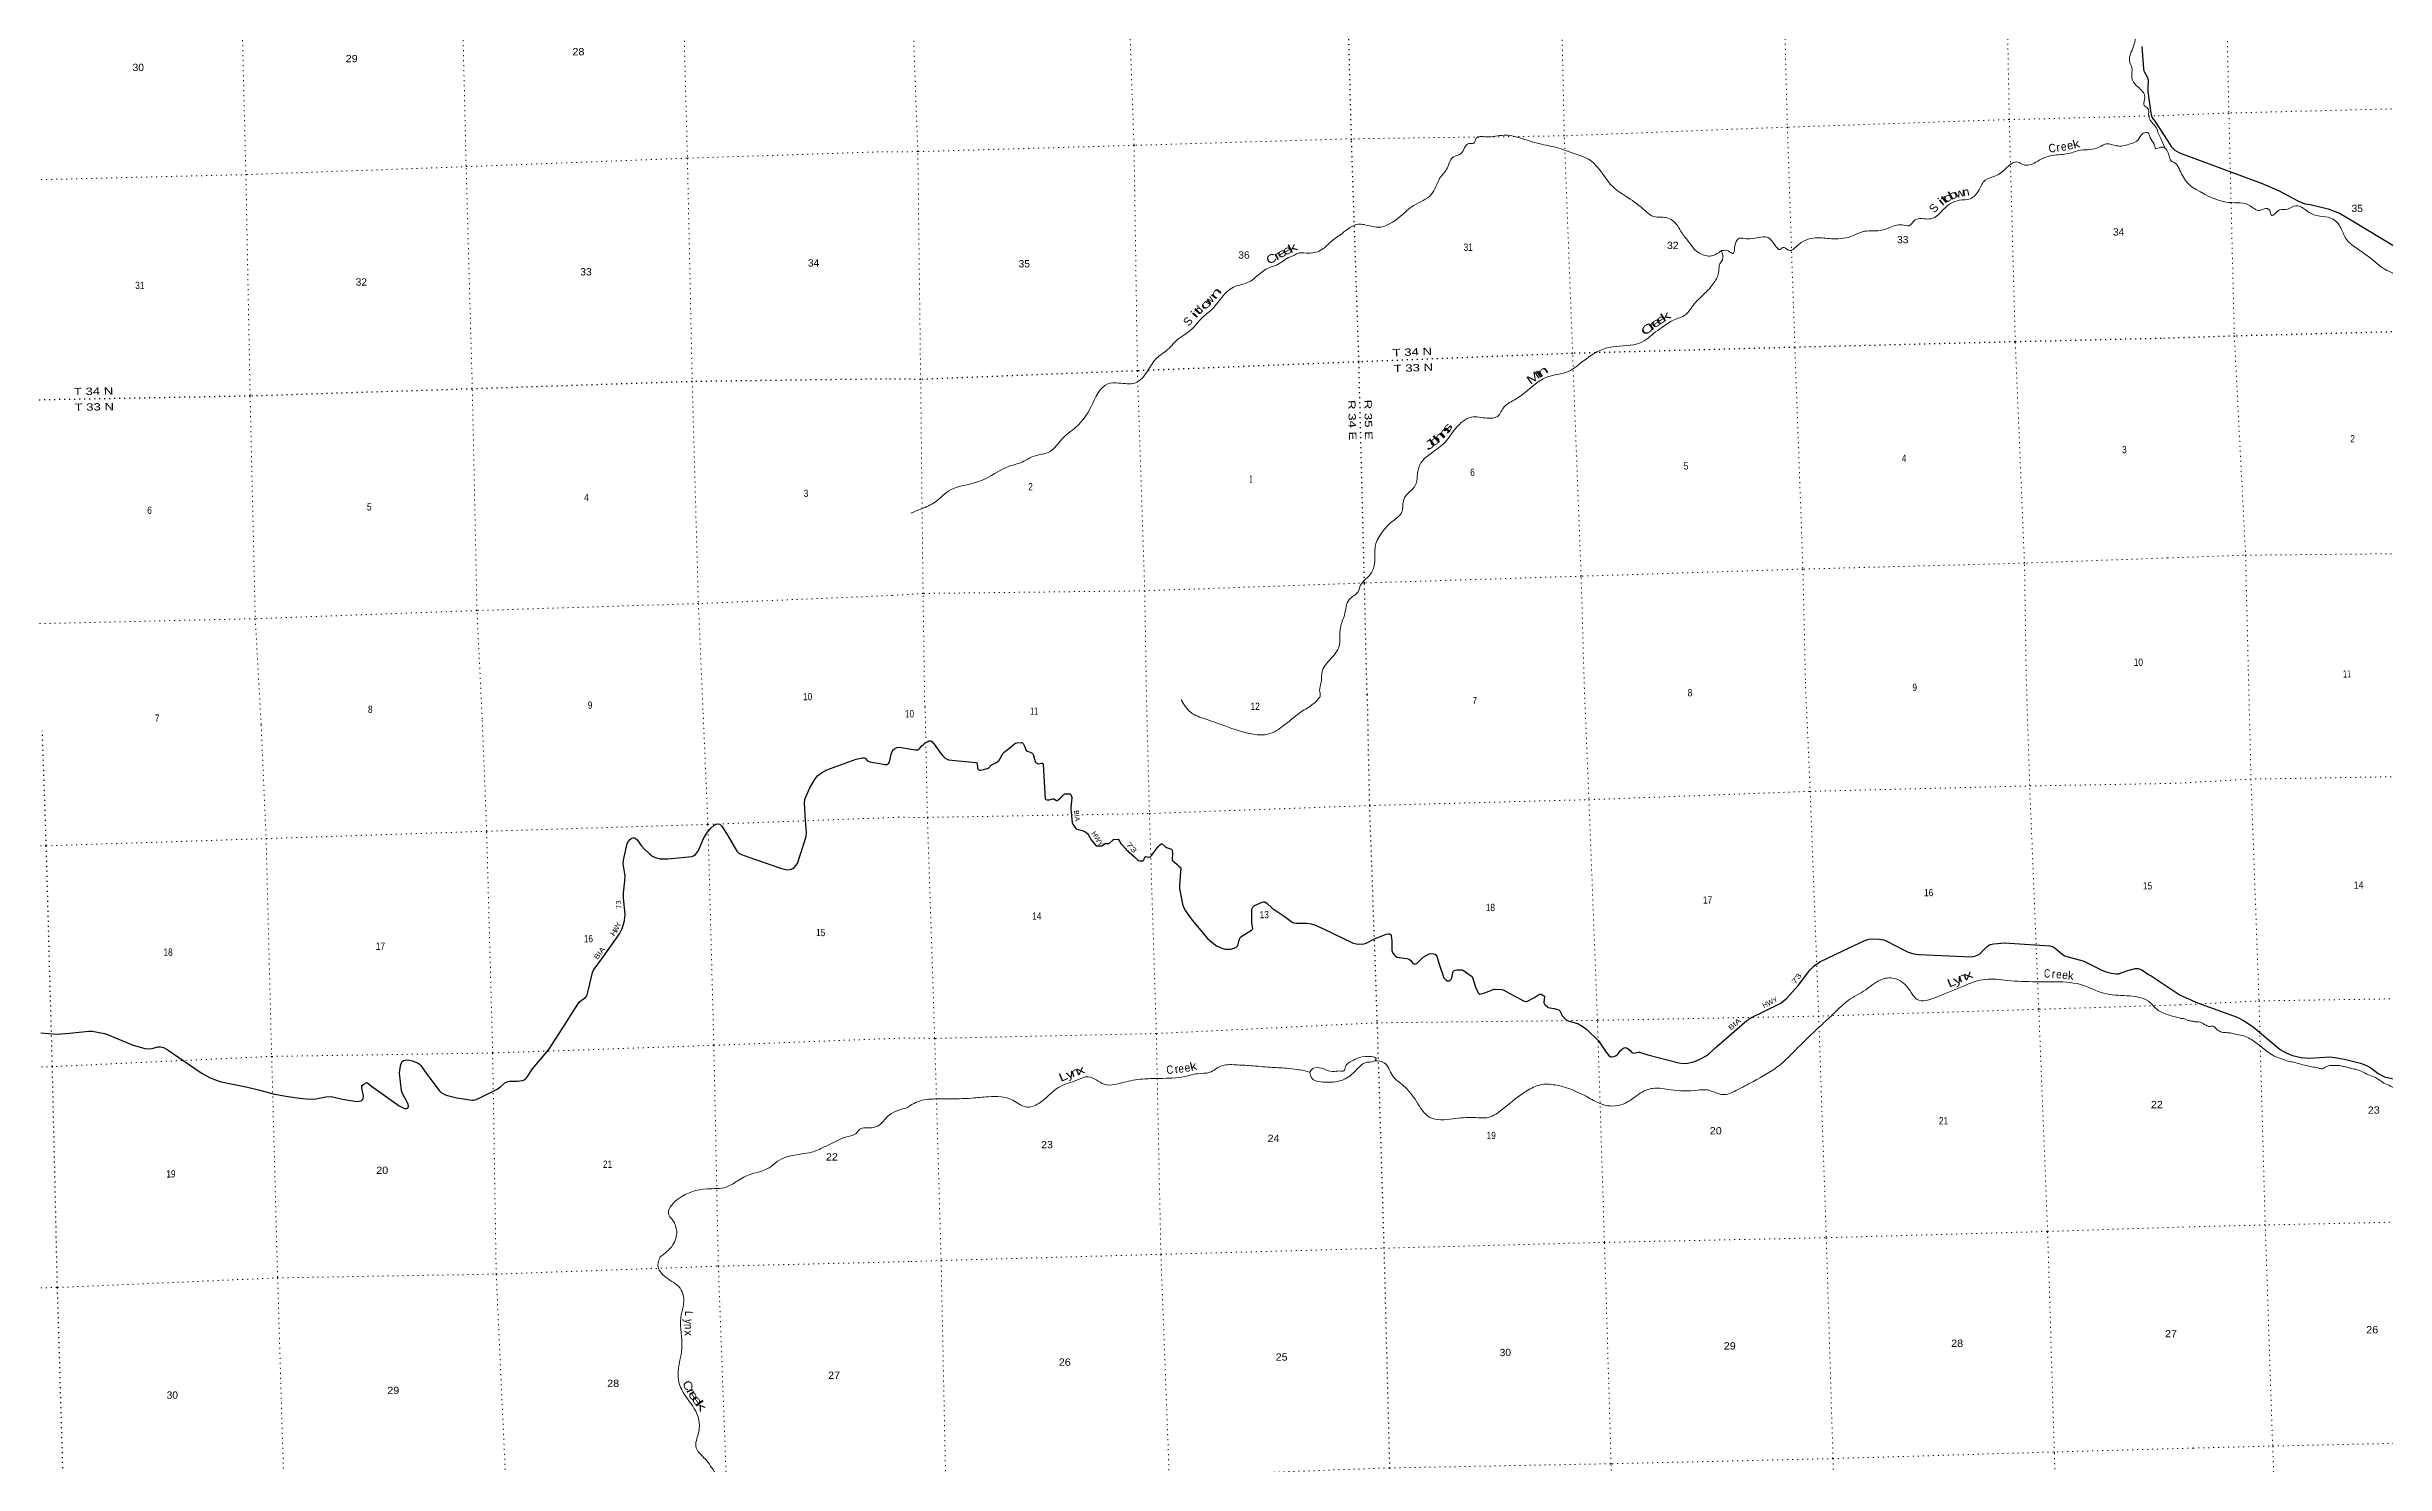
# Model space of a CAD drawing. Header units: feet. Extents: x 489137 to 739700, y 189004 to 379547.
# Drawn here: x 592272 to 648435, y 311700 to 345747 of the extents above; entities that cross this region are included whole.
import ezdxf
from ezdxf.enums import TextEntityAlignment as Align

# ---------------------------------------------------------------- set-up
doc = ezdxf.new("R2010")
doc.units = ezdxf.units.FT
doc.header["$LTSCALE"] = 80
doc.linetypes.add('DOTTED', pattern=[1.5, 0.3, -1.2])
for name, color, linetype, lineweight in [('29', 7, 'Continuous', 25), ('39', 7, 'Continuous', 13), ('6', 7, 'DOTTED', 25), ('7', 7, 'DOTTED', 13)]:
    doc.layers.add(name, color=color, linetype=linetype, lineweight=lineweight)
doc.layers.add('30', color=7, linetype='Continuous')
doc.layers.add('41', color=7, linetype='Continuous')

msp = doc.modelspace()

# ---------------------------------------------------------------- linework, layer by layer
at = {"layer": '29'}
for points in [[(642589.85, 345748.96), (642628.82, 345213.3), (642640.1, 345169.17), (642650.84, 345137.51)], [(642650.84, 345137.51), (642727.27, 345012.16), (642735.47, 344987.53), (642742.42, 344927.63), (642732.39, 344748.43), (642734.15, 344668.1), (642756.79, 344495.47), (642806.09, 344150.26), (642821.61, 344084.49), (642837.79, 344046.13), (642864.68, 344004.45), (642901.01, 343959.28)], [(642901.01, 343959.28), (643210.87, 343480.49), (643295.55, 343347.55), (643381.54, 343262.36), (643495.78, 343195.91), (645477.72, 342459.82), (645886.04, 342289.81), (646334.15, 342043.13), (646503.28, 341977.54), (646630.03, 341954.4), (647063.26, 341854.03), (647340.12, 341747.67), (647648.03, 341567.5), (649333.39, 340547.56)], [(604650.93, 322159.84), (605028.94, 322751.33), (605059.61, 322797.79), (605103.46, 322841.54), (605214.69, 322912.48), (605238.05, 322939.4), (605252.41, 322974.29), (605286.88, 323105.21), (605378.36, 323513.59), (605399.05, 323564.35), (605416.49, 323594.11), (605639.78, 323891.68), (606030.33, 324439.68), (606095.38, 324568.98), (606148.71, 324753.7), (606162.6, 324915.36), (606125.77, 325294.65), (606125.11, 325419.7), (606156.51, 325715.71), (606162.03, 325830.17), (606117.04, 326123.08), (606121.01, 326211.91), (606211.25, 326610.08), (606251.45, 326681.28), (606317.91, 326737.32), (606350.72, 326749.64), (606393.03, 326746.89), (606420.46, 326725.01), (606449.17, 326700.38), (606548.27, 326565.42), (606621.46, 326482.83), (606744.52, 326359.69), (606806.05, 326314.53), (606881.24, 326277.42), (607002.95, 326244.75), (607190.37, 326240.28), (607761.41, 326293.63), (607823.36, 326322.74), (607856.17, 326347.37), (607921.35, 326438.1), (608051.4, 326744.79), (608137.17, 326878.94), (608223.42, 326978.03), (608297.15, 327047.23), (608342.2, 327071.27), (608387.39, 327080.07), (608436.62, 327071.86), (608484.37, 327022.24), (608636.86, 326784.4), (608846.82, 326423.31), (608895.9, 326380.05), (608957.57, 326345.32), (609129.92, 326278.84), (609895.47, 326018.89), (610052.82, 325980), (610125.93, 325985.97), (610188.19, 326008.73), (610221, 326033.36), (610299.91, 326132.77), (610510.91, 326779.21), (610518.4, 326872.78), (610498.16, 327163.07), (610468.44, 327584.75), (610481.49, 327673.2), (610599.23, 327947.77), (610723.51, 328161.67), (610792.03, 328241.83), (610879.38, 328309.44), (611004.6, 328375.44), (611714.02, 328635.11), (611861.82, 328664.5), (611902.84, 328664.5), (611927.13, 328656.1)], [(611927.13, 328656.1), (611986.91, 328597.14), (612042.31, 328574.2), (612270.45, 328533.26), (612407.4, 328504.42), (612456.51, 328503.35), (612475.24, 328512.69), (612489.44, 328529.05), (612502.77, 328554.7), (612514.05, 328578.3), (612520.37, 328592.73), (612549.53, 328754.88), (612572.5, 328819.45), (612599.57, 328858.61), (612638.14, 328893.34), (612684.7, 328919.5)], [(612684.7, 328919.5), (612741.88, 328925.22), (613125.42, 328859.54), (613172.59, 328859.54), (613192.18, 328863.52), (613217.72, 328878.02), (613242.33, 328896.49), (613292.4, 328953.78), (613326.42, 328990.9), (613361.29, 329019.63), (613428.97, 329062.73), (613457.69, 329077.1), (613481.12, 329079.63), (613506.91, 329075.04), (613529.47, 329058.63), (613584.62, 328996.38), (613745.62, 328774.72), (613793.03, 328718.96), (613860.72, 328653.29), (613893.53, 328632.76), (613928.3, 328622), (614495.65, 328561.66), (614576.53, 328558.88), (614594.56, 328555.03), (614612.42, 328543.49), (614620.12, 328530.66), (614621.09, 328513.03), (614621.6, 328442.41), (614624.22, 328415.73), (614630.88, 328403.93), (614643.71, 328386.99), (614658.38, 328378.37), (614673.45, 328373.65), (614696.52, 328373.14), (614769.3, 328384.02), (614823.17, 328399.31), (614876.5, 328413.67), (614890.07, 328422.11), (614952.11, 328491.62), (614974.95, 328507.06), (615052.63, 328539.51), (615079.55, 328555.29), (615124.68, 328585.05), (615138.95, 328599.29), (615242.54, 328780.4), (615263.64, 328804.15), (615372.34, 328884.66)], [(615372.34, 328884.66), (615514.89, 329004.26), (615539.39, 329018.83), (615566.17, 329023.75), (615675.9, 329031.96), (615684.1, 329031.96), (615702.74, 329027.26), (615711.79, 329021.7), (615722.05, 329011.44), (615759.91, 328933.25), (615795.38, 328843.65), (615800.5, 328836.47), (615807.06, 328831.01), (615824.09, 328824.16), (615869.73, 328813.77), (615889.72, 328805.68), (615937.92, 328775.92), (615942.8, 328771.05), (615955.11, 328757.2), (615959.21, 328750.01), (615975.37, 328701.02)], [(615975.37, 328701.02), (615979.59, 328688.23), (616010.74, 328576.34), (616016.79, 328565.67), (616022.54, 328558.38), (616031.25, 328551.2), (616064.07, 328529.13), (616071.76, 328526.05), (616079.64, 328524.21), (616086.63, 328524), (616093.81, 328524.51), (616162.52, 328540.42), (616168.16, 328540.93), (616176.36, 328539.75), (616188.16, 328536.32), (616194.83, 328530.16), (616199.95, 328522.98), (616204.81, 328511.91), (616253.26, 327677.14), (616288.14, 327662.51), (616317.88, 327659.43), (616354.24, 327662.47), (616432.77, 327683.79), (616449.15, 327684.06), (616472.74, 327674.82), (616509.66, 327650.19), (616523.84, 327644.76), (616536.32, 327645.06), (616546.57, 327646.09), (616566.06, 327657.38), (616612.23, 327696.5), (616704.51, 327795.91), (616713.74, 327801.04), (616726.45, 327803.1), (616792.77, 327801.89)], [(616792.77, 327801.89), (616849.53, 327800.86), (616861.93, 327796.43), (616869.62, 327785.65), (616885.51, 327737.93), (616888.5, 327712.64), (616864.49, 327468.55), (616864.27, 327439.85), (616900.9, 327107.84), (616907.17, 327089.33), (616913.2, 327077.05), (616990.12, 326970.33), (617002.42, 326959.04), (617015.1, 326951.66), (617140.4, 326921.2), (617177.28, 326909.27), (617209.07, 326892.85), (617237.79, 326874.38), (617268.05, 326846.37), (617285.99, 326826.15), (617345.98, 326716.86), (617357.9, 326698.35), (617470.07, 326561.9), (617474.94, 326558.06), (617476.99, 326556.52), (617484.03, 326554.89), (617607.24, 326555.49), (617613.64, 326556.77), (617625.19, 326563), (617678.51, 326604.23), (617682.1, 326605.26), (617687.41, 326606.28), (617777.99, 326606.29), (617784.24, 326607.7), (617790.29, 326611.93), (617880.8, 326700.44), (617890.45, 326706.11), (617898.24, 326708.14), (617993.1, 326713.78), (618001.37, 326711.76), (618007.97, 326707.63), (618070.28, 326610.4), (618080.9, 326595.88), (618176.49, 326490.31), (618198.72, 326468.53), (618399.87, 326289.75), (618470.99, 326214.54), (618495.36, 326198.31), (618521.24, 326191.97), (618592.25, 326191.65), (618604.31, 326197.1), (618612.52, 326206.33), (618619.18, 326215.05), (618644.31, 326285.35), (618650.97, 326295.1), (618658.04, 326299.57), (618742.89, 326282.64), (618754.55, 326281.76), (618760.7, 326284.84), (618781.73, 326299.72), (618813.16, 326330.08), (618960.95, 326536.06), (618990.42, 326563.96), (619030.42, 326596.8), (619038.62, 326598.85), (619050.42, 326598.34), (619068.36, 326593.72), (619139.64, 326529.58), (619160.82, 326516.77), (619284.24, 326473.14), (619293.47, 326465.96), (619296.39, 326462.24), (619302.7, 326449.54), (619305.15, 326367.52), (619297.05, 326222.24), (619302.28, 326208.06), (619314.49, 326192.48), (619411.9, 326114.81), (619454.98, 326075.49), (619494.98, 326039.58), (619505.24, 326024.18), (619507.5, 326007.22), (619492.45, 325832.79)], [(619492.45, 325832.79), (619490.76, 325813.25), (619475.49, 325599.34), (619476.67, 325532.53), (619552.4, 325155), (619582.96, 325065.89), (619619.06, 324993.88), (619778.82, 324766.04), (620153.2, 324331.57), (620251.81, 324241.68), (620366.67, 324155.48), (620473.63, 324102.14), (620518.45, 324085.7), (620575.88, 324075.43), (620645.61, 324073.38), (620699.79, 324075.17), (620789.19, 324098.01), (620836.36, 324120.59), (620854.72, 324131.92), (620875.33, 324159.58), (620887.64, 324188.32), (620908.08, 324284.05), (620936.86, 324348.4), (620973.91, 324385.91), (621014.8, 324412.03), (621104.51, 324460.46), (621209.65, 324529.01), (621232.21, 324553.64), (621234.86, 324567.3), (621213.66, 324708.26), (621213.41, 325019.04), (621220.94, 325053.4), (621233.24, 325073.93), (621255.8, 325100.61), (621279.28, 325116.86), (621460.23, 325202.24), (621495.78, 325211.44), (621526.54, 325205.28), (621579.48, 325171.69), (621705.39, 325058.5), (621991.28, 324862.88), (622179.8, 324721.94), (622212.62, 324707.57), (622268.86, 324699.43), (622537.23, 324693.25), (622641.29, 324682.95), (622717.03, 324659.55), (622917.43, 324567.62), (623648.36, 324219.11), (623717, 324201.9), (623857.57, 324194.48), (623911.92, 324201.67), (623958.99, 324215.52), (624141.89, 324311.02), (624443.15, 324435.65), (624496, 324443.32), (624525.19, 324439.75), (624541.6, 324427.44), (624562.89, 324399.9), (624577.98, 324266.92), (624578.51, 324043.64), (624583.64, 324015.94), (624594.12, 323990.69), (624633.89, 323932.81), (624661.58, 323905.11), (624703.87, 323879.28), (624816.94, 323866.8), (624936.14, 323844.32), (624989.75, 323829.17), (625033.27, 323803.36), (625073.85, 323745.02), (625096.38, 323725.57), (625125.12, 323714.23), (625149.73, 323716.29), (625185.07, 323736.96)], [(635411.07, 324029.41), (635954.36, 324285.48), (636038.86, 324309.51), (636114.74, 324323.88), (636278.97, 324312.41), (636391.64, 324293.09), (636483.14, 324256.86), (636847.7, 324062.39), (636978.25, 324001.65), (637109.52, 323960.6), (637237.96, 323940.94), (638501.26, 323890.75), (638604.75, 323909.29), (638645.77, 323925.71), (638696.48, 323956.15), (638870.7, 324134.26), (638945.23, 324184.32), (639037.65, 324203.29), (639293.72, 324223.17), (640383.04, 324149.43), (640458.49, 324129.16), (640510.2, 324091.96), (640673.62, 323952.69), (640739.92, 323915.45), (640843.65, 323876.47), (641117.32, 323808.72), (641193.35, 323782.68), (641630.09, 323566.54), (641731.87, 323526.17), (641859.81, 323492.65), (641970.57, 323476.23), (641998.25, 323477.26), (642024.74, 323479.98), (642252.16, 323555.95), (642433.37, 323605.01), (642467.95, 323606.56), (642501.79, 323605.53), (642552.04, 323592.19), (642590.95, 323575.02), (642751.02, 323464.94), (642816.65, 323432.11), (643507.61, 322965.61)], [(625185.07, 323736.96), (625329.28, 323880.32), (625397.91, 323923.58), (625482.01, 323958.47), (625530.42, 323963.98), (625580.46, 323962.58), (625607.12, 323952.31), (625635.84, 323933.84), (625655.94, 323903.25), (625715.83, 323714.42), (625829.2, 323383.1), (625848.11, 323356.1), (625869.65, 323336.6), (625914.78, 323314.03), (625946.76, 323308.13), (625959.9, 323311.97), (625978.36, 323324.29), (626005.02, 323350.97), (626020.87, 323381.86), (626040.09, 323513.31), (626050.15, 323537.74), (626070.66, 323556.21), (626097.32, 323570.58), (626134.44, 323577.25), (626267.56, 323572.63), (626300, 323559.48), (626485.99, 323421.78), (626511.05, 323391.02), (626524.96, 323368.41), (626597.65, 323133.97), (626660.33, 323013.35), (626672.64, 322998.98), (626680.33, 322994.37), (626689.46, 322994.05), (626808.29, 323022.02), (626834.15, 323029.26), (627010.55, 323103.15), (627033.11, 323109.3), (627047.72, 323110.26), (627217.19, 323099.56), (627249.6, 323093.03), (627269.49, 323086.22), (627395.4, 323018.47), (627696.11, 322851.22), (627725.56, 322837.62), (627760.72, 322825.57), (627798.67, 322818.38), (627819.18, 322818.38), (627832.61, 322821.02), (627985.33, 322903.97), (628001.46, 322913.25)], [(628001.46, 322913.25), (628119.14, 322987.2), (628130.42, 322992.33), (628140.03, 322993), (628159.14, 322990.28), (628229.9, 322951.28), (628239.13, 322944.1), (628241.3, 322937.97), (628225.8, 322791.19), (628226.82, 322782.98), (628232.44, 322770.34), (628245.28, 322751.17), (628258.1, 322736.3), (628319.63, 322678.83), (628329.89, 322671.65), (628342.13, 322667), (628455.25, 322648.47), (628474.49, 322642.91), (628583.71, 322615.73), (628596.02, 322609.57), (628604.88, 322602.22), (628620.63, 322584.94), (628666.78, 322471.03), (628680.6, 322453.99), (628752.92, 322382.78), (628764.2, 322374.57), (628780.11, 322364.63), (628808.3, 322354.04), (629057.14, 322277.85), (629086.73, 322262.2), (629110.32, 322247.84), (629240.56, 322161.64), (629267.97, 322137.65), (629536.24, 321869.12), (629727.87, 321595.44), (629788.21, 321521.28), (629821.02, 321492.54), (629840, 321485.88), (629859.82, 321484.35), (629909.22, 321492.54), (629946.14, 321506.91), (629990.59, 321534.69), (630015.87, 321558.22), (630075.87, 321642.89), (630096.58, 321663.38), (630125.1, 321683.94), (630154.84, 321701.38), (630173.3, 321706.51), (630193.11, 321705.15), (630211.24, 321702.41), (630225.6, 321696.25), (630290.41, 321641.99), (630343.02, 321589.02), (630361.48, 321578.44), (630381.99, 321576.71), (630493.78, 321596.2), (630511.21, 321597.23), (630522.76, 321594.92), (630724.96, 321533.29), (631470.82, 321338.33), (631575.72, 321327.34), (631678.27, 321335.55), (631797.23, 321360.18), (631888.06, 321390.82), (631975.68, 321425.86), (632039.26, 321458.7), (632111.05, 321501.8), (632181.43, 321552.51), (632375.87, 321724.86), (633105.82, 322359.71), (633195.96, 322418.92), (633523.61, 322583.12), (633921.64, 322778.62), (634014.44, 322854.35), (634059.57, 322895.4), (634332.13, 323202.35), (634613.95, 323565.67), (634720.01, 323675.32), (634858.6, 323769.02), (635411.07, 324029.41)], [(643507.61, 322965.61), (643924.23, 322783.54), (644880.03, 322434.63), (645027.25, 322361.03), (645259.07, 322202.51), (645912.43, 321660.66), (646053.25, 321580.82), (646210.23, 321520.89), (646414.24, 321465.89), (646612.66, 321449.87), (647103.4, 321482.31), (647278.75, 321461.93), (647490.15, 321423.79), (647841.78, 321334.53), (647986.26, 321273.64), (648087.91, 321219.6), (648265.68, 321082.66), (648416.08, 321006.14), (648668.22, 320951.05)], [(592132.56, 322064.64), (592314.36, 322044.68), (592524.22, 322031.41), (592819.95, 322052.29), (593281.62, 322100.99), (593360.92, 322098.92), (593661.05, 322043.53), (593731.38, 322022.96), (594323.37, 321775.11), (594629.71, 321683.6), (594702.97, 321676.16), (594800.89, 321687.53), (594940.89, 321729.52), (595007.5, 321728.49), (595072.15, 321713.1), (595188.8, 321642.15), (595978.82, 321103.19), (596177.66, 320992.72), (596296.62, 320939.36), (596430.84, 320896.37), (597094.92, 320756.77), (597390.48, 320681.28)], [(597390.48, 320681.28), (597709.02, 320599.93), (597964.1, 320551.45), (598284.06, 320498.09), (598501.47, 320473.46), (598691.26, 320469.66), (598977.31, 320526.82), (599100.96, 320529.36), (599378.37, 320469.37), (599673.73, 320417.83), (599737.21, 320414.97), (599771.05, 320418.05), (599820.28, 320430.37), (599840.39, 320443.79), (599866.42, 320468.34), (599873.61, 320487.83), (599876.28, 320549.2), (599837.79, 320735.36), (599836.69, 320779.27), (599858.22, 320809.03), (599887.96, 320830.58), (599939.64, 320864.41), (599962.82, 320866.5), (599980.26, 320857.26), (600068.39, 320784.91), (600734.01, 320311.48), (600845.79, 320251.81), (600892.96, 320239.5), (600913.47, 320241.55), (600932.88, 320249.68), (600954.49, 320272.34), (600962.69, 320292.86), (600952.71, 320352.71), (600807.49, 320624.91), (600792.46, 320674.6), (600746.42, 321096.15), (600751.44, 321165.12), (600774, 321304.68), (600790.41, 321343.68), (600808.68, 321371.12), (600841.68, 321394.99), (600878.6, 321407.3), (600923.73, 321411.41), (600973.05, 321409.09), (601050.89, 321386.78), (601173.95, 321341.62), (601219.02, 321314.18), (601258.04, 321278), (601401.81, 321073.01), (601700.04, 320679.74), (601748.41, 320628.44), (601800.54, 320593.54), (601866.17, 320566.86), (602122.07, 320500.27), (602479.43, 320443.71), (602520.45, 320445.76), (602560.37, 320454.03), (602623, 320474.5), (603070.64, 320699.07), (603158.31, 320759.78), (603273.17, 320862.4), (603344.27, 320894.42), (603392.13, 320899.34), (603567.87, 320897.55), (603699.78, 320915.76), (603758.32, 320940.14), (603802.34, 320985.54), (603939.82, 321199.74), (604332.33, 321661.3), (604650.93, 322159.84)]]:
    msp.add_lwpolyline(points, dxfattribs=at)
at = {"layer": '39'}
for points in [[(641999.33, 347314.44), (642045.26, 347071.61), (642189.99, 346931.76), (642203.88, 346784.72), (642183.97, 346727.32), (642244.68, 346620.54), (642240.27, 346426.27), (642262.22, 346279.54), (642409.51, 346075.09), (642373.39, 345713.78), (642298.21, 345371.13), (642347.47, 345247.73), (642349.41, 344995.07), (642463.6, 344811.56), (642656.23, 344582.62), (642656.36, 344477.49), (642642.46, 344337.83), (642726.97, 344275.02), (642753.53, 344076.92), (642854.53, 343905.05), (642903.23, 343847.42)], [(643138.56, 343317.73), (643041.64, 343544.24), (642983.01, 343671.74), (642947.07, 343783.8), (642903.23, 343847.42)], [(613021.76, 334545.07), (613279.91, 334648.28), (613608.32, 334810.89), (613989.79, 335111.05), (614340.5, 335219.94), (614814.57, 335372.13), (615389.7, 335671.86), (615742.03, 335790.93), (615929.52, 335895.39), (616374.1, 336028.22), (616650.83, 336324.24), (616998.37, 336614.97), (617356.13, 337106.27), (617754.18, 337649.72), (618021.65, 337670.4), (618406.97, 337669.46), (618706.34, 337954.25), (618924.02, 338264.11), (619209.68, 338487.7), (619385.84, 338674.61), (619781.64, 338969.27), (620011.4, 339229.07), (620247.5, 339430.48), (620660.59, 339899.7), (620812.4, 339988.6), (621111.3, 340081.29), (621619.67, 340437.02), (621804.73, 340500.95), (622141.62, 340704.32), (622215.26, 340729.48), (622307.92, 340783.69), (622523.58, 340788.17), (622897.33, 340875.73), (623129.41, 341076.99), (623380.25, 341262.8), (623766.84, 341484.32), (623914.51, 341473.98), (624239.71, 341412.03), (624780.11, 341671.98), (625106.54, 341935.59), (625519.9, 342194.56), (625731.97, 342595.18), (625909.84, 342840.79), (626054.85, 343101.28), (626241.21, 343183.46), (626425.44, 343421.23), (626546.2, 343428.03), (626603.76, 343553.64), (626828.45, 343584.76), (627272.76, 343622.55), (628044.64, 343436.73), (628535.22, 343324.71), (628976.89, 343174.36), (629338, 343020.82), (629896.26, 342371.65), (630246.95, 342124.69), (630665.13, 341803.58), (630872.29, 341666.2), (631165.69, 341643.43), (631441.87, 341444.08), (631545.58, 341270.26), (631717.84, 341046.58), (631832.83, 340893.42), (631964.12, 340787.41), (632251.13, 340721.93), (632494.14, 340850.83)], [(632494.14, 340850.83), (632655.91, 340841.05), (632767.15, 340782.77), (632810.12, 340919.93), (632924.11, 341148.86), (633094.16, 341133.35), (633605.17, 341167.71), (633769.39, 340994.26), (633907.03, 340880.41), (633967.87, 340923.25), (634099.4, 340861.73), (634350.15, 340999.02), (634813.91, 341156.87), (635179.89, 341134.94), (635647.08, 341205.99), (635893.14, 341308.72), (636247.54, 341324.75), (636493.19, 341387.04), (636836.96, 341467.35), (636995.02, 341449.34), (637146.92, 341586.76), (637480.85, 341610.08), (637651.9, 341671.43), (637812.98, 341831.46), (638207.4, 342059.35), (638466.17, 342095.86), (638679.64, 342308.51), (638825.76, 342540.73), (639075.85, 342643.63), (639346.28, 342844.37), (639611.28, 342978.19), (639730.73, 342916.19), (640045.18, 342973.1), (640238.8, 343075.78), (640438.2, 343134.21), (640831.68, 343182.12), (641113.02, 343259.97), (641340.29, 343277.04), (641564.02, 343332.39), (641742.25, 343416.27), (641976.1, 343368.9), (642285.38, 343403.37), (642493.1, 343506.61), (642621.88, 343667.39), (642738.54, 343676.04), (642789.66, 343556.75), (642882.34, 343406.76), (642919.52, 343291.78)], [(643793.98, 342375.69), (643662.79, 342500.85), (643484.9, 342820.61), (643377.44, 342960.68), (643295.17, 343008.56), (643247.14, 343120.23), (643207.31, 343228.13), (643103.52, 343331.03), (642972.56, 343311.51), (642919.52, 343291.78)], [(662845.48, 331817.58), (662714.81, 331805.49), (662612.57, 331909.34), (662491.41, 331974.16), (662244.42, 332123.87), (662169.23, 332202.31), (662071.31, 332358.86), (661938.63, 332467.79), (661831.57, 332719.08), (661647.49, 332919.35), (661506.91, 332961.3), (661428.82, 333128.61), (661268.2, 333351.88), (661094.32, 333425.1), (660924.47, 333621.79), (660703.92, 333826.95), (660489.01, 334044.42), (660161.03, 334140.95), (659898.54, 334023.27), (659691.3, 333943.77), (659524.95, 334033.41), (659273.24, 334265.86), (658818.13, 334734.35), (658570.45, 334966.93), (658440.8, 334982.95), (658256.49, 335251.96), (658076.96, 335312.86), (657519.7, 335325.14), (657382.58, 335322.72), (657255.48, 335445.98), (656826.07, 335559.45), (656602.13, 335620.94), (656421.32, 335596.89), (656303.47, 335560.72), (655970.91, 335549.95), (655556.92, 335623.48), (655405.96, 335612.53), (655269.35, 335779.96), (655127.32, 335866.35), (654970.52, 335972.47), (654676.67, 336074.16), (654513.06, 336141.65), (654193.8, 336218.25), (653994.08, 336341.18), (653822.75, 336521.64), (653636.27, 336547.95), (653301.02, 336619.99), (653107.22, 336747.16), (652715.4, 336821.41), (652531.45, 337017.64), (652374.42, 337192.5), (652236, 337353.81), (652095.52, 337454.4), (652012.24, 337595.26), (651905.17, 337723.21), (651502.3, 337950.77), (651379.44, 338068.1), (651304.15, 338211.24), (651208.01, 338313.26), (651101.23, 338370.46), (650982.56, 338421.21), (650843.42, 338418.72), (650542.73, 338544.45), (650474.79, 338710.07), (650321.44, 338957.83), (650235.84, 339046.05), (650077.42, 339139.99), (649799.03, 339262.39), (649597.64, 339498.5), (649440.4, 339742.1), (648938.48, 340037.21), (648744.65, 340227.05), (648387.11, 340425.75), (648132.29, 340629.79), (647636.32, 340989.8), (647511.31, 341111.11), (647386.18, 341359.79), (647186.54, 341604.04), (646653.48, 341740.44), (646290.21, 341928.84), (646091.1, 341847.58), (645898.08, 341827.17), (645784.14, 341732.5), (645704.84, 341689.49), (645671.32, 341789.5), (645604.52, 341858.1), (645416.25, 341815.61), (645161.85, 341944.86), (644881.67, 341998.46), (644620.82, 342016.3), (643793.98, 342375.69)], [(632494.14, 340850.83), (632515.18, 340625.21), (632454.25, 340533.84), (632430.92, 340359.04), (632311.12, 340073.27), (632104.82, 339832.6), (631844.61, 339577.67), (631627.26, 339310.28), (631341.87, 339181.73), (631064.37, 339006.98), (630862.44, 338859.49), (630686.62, 338715.05), (630466.89, 338609.32), (629794.43, 338526.12), (629482.54, 338404.61), (629007.62, 338070.42), (628812.86, 337945.45), (628315.6, 337818.63), (627550.28, 337278.87), (627276.96, 337100.25), (627110.7, 336867.22), (626868.28, 336825.29), (626486.02, 336850.61), (626117.14, 336589.36), (625854.25, 336249.41), (625525.72, 335987.73), (625295.98, 335778.48), (625193.51, 335513.61), (625148.64, 335220.69), (624992.13, 335046.69), (624861.98, 334869.69), (624819.27, 334572.81), (624588.24, 334345.32), (624346.16, 334091.1), (624181.32, 333771.2), (624160.72, 333323.56), (624050.04, 333062.41), (623825.92, 332812.94), (623765.54, 332656.9), (623553.04, 332470.57), (623440.47, 332104.21), (623339.76, 331794.93), (623309.26, 331342.85), (623122.83, 331058.49), (622907.08, 330750.73), (622875.66, 330474.51), (622842.74, 330287.2), (622857.16, 330165.31), (622847.07, 330127.57)], [(619516.87, 330064.07), (619753.47, 329753.47), (620093.88, 329601.51), (621088.04, 329268.24), (621589.12, 329233), (622009.31, 329466.61), (622433.39, 329793.24), (622723.28, 329991.62), (622847.19, 330127.71)], [(624175.03, 321393.42), (624393.02, 321343.15), (624591.74, 321038.55), (624859.76, 320790.03), (625169.09, 320413.16), (625492.72, 320028.53), (626038.11, 319996.29), (626551.7, 320030), (626896.6, 320031.66), (627230.99, 320224.98), (627861.51, 320695.6), (628185.4, 320820), (628538.83, 320801.65), (629334.84, 320488.19), (629695.69, 320324.56), (630190.72, 320376.04), (630552.16, 320620.46), (630840.14, 320727.9), (631280.64, 320695.34), (631916.33, 320683.3), (632158.22, 320690.74), (632527.98, 320577.81), (632840.38, 320675.7), (633262.87, 320897.25), (633901.08, 321297.34), (634380.52, 321758.52), (634911.35, 322265.29), (635197.58, 322534.28), (635543.41, 322843), (635957.03, 323098.69), (636358.61, 323352.09), (636677.11, 323361.23), (636875.45, 323246.49), (637066.66, 323004.34), (637178.63, 322873.52), (637677.7, 322925.09), (638318.96, 323193.95), (638831.8, 323346.82), (639360.92, 323320.28), (640049.5, 323289.23), (640434.82, 323287.75), (641116.13, 323222.2), (641679.77, 323012.61), (642227.79, 322954.18), (642745.28, 322820.32), (643000.78, 322589.7), (643253.37, 322484.25), (643524.03, 322410.89)], [(643524.03, 322410.89), (643534.05, 322408.97), (643576.9, 322408.47), (643642.02, 322381.58), (643713.14, 322356.85), (643792.11, 322342.38), (643873.04, 322329.97), (643953.85, 322323.61), (644020.81, 322304.85), (644112.7, 322252.28), (644153.46, 322232.95), (644194.21, 322213.62), (644230.54, 322212.38), (644278.66, 322225.52), (644321.21, 322216.34), (644360.3, 322180.81), (644393.47, 322139.1), (644438.47, 322109.77), (644479.27, 322088.42), (644540.14, 322071.54), (644614.86, 322067.08), (644746.19, 322055.75), (644873.89, 322026.16), (645040.1, 321987.3), (645184.71, 321921.71), (645319.73, 321833.71), (645453.03, 321731.52), (645582.39, 321625.21), (645735.81, 321525.48), (645843.87, 321471.23), (645967.75, 321431.47), (646095.89, 321381.69), (646233.58, 321356.35), (646383.71, 321315.13), (646529.77, 321275.83), (646671.62, 321244.53), (646819.3, 321223.44), (646900.5, 321198.92), (646942.79, 321201.85), (647006.37, 321245.62), (647098.53, 321273.85), (647205.33, 321278.15), (647308.18, 321278.33), (647425.62, 321256.61), (647539.12, 321230.75), (647634.47, 321204.51), (647756.03, 321178.83), (647890.3, 321125.15), (648022.86, 321057.29), (648173.34, 320999.91), (648277.42, 320943.56), (648398.32, 320855.25), (648563.22, 320784.04), (648693.94, 320708.06), (648834.04, 320664.59), (648965.68, 320639.13), (649118.22, 320579.77), (649274.67, 320526.56), (649390.44, 320488.64), (649562.66, 320451.92), (649665.99, 320429.89), (649780.98, 320428.31), (649885.5, 320444.69), (650028.18, 320467.94), (650166.13, 320523.4), (650338.4, 320577.58), (650526.53, 320644.22), (650698.27, 320722.63), (650835.35, 320818.47), (650971.85, 320940.56), (651091.27, 321013.81), (651226.9, 321083.37), (651310.95, 321113.44), (651485.89, 321137.38), (651611.53, 321202.69), (651744.18, 321316.62), (651880.55, 321351.85), (651996.99, 321376.56), (652029.02, 321387.34), (652122.76, 321435.8), (652243.44, 321450.5), (652379.47, 321408.97), (652546.47, 321426.68), (652669.53, 321518.19), (652864.41, 321645.57), (652957.4, 321728.35), (652986.45, 321783.51), (653045.83, 321835.28), (653127.25, 321893.57), (653168.36, 321951.01), (653246.23, 321987.01), (653340.36, 322017.3)], [(612924.21, 320261.94), (613275.19, 320437.91), (613510.47, 320469.43), (613879.47, 320475.67), (614488.25, 320493.33), (614882.84, 320526.4), (615473.72, 320446.7), (615788.19, 320282.04), (616098.86, 320367.77), (616570.11, 320747.97), (617029.73, 320933.99), (617278.13, 321008.23), (617667.63, 320827.06), (618192.72, 320887.29), (618647, 320956.03), (619003.76, 320968.06), (619599.83, 321011.69), (619910.88, 321081.27), (620206.64, 321114.15), (620467.46, 321261.38), (620827.79, 321293.68), (621189.33, 321273.49), (621646.11, 321235.23), (622046.05, 321211.86), (622300.89, 321183.23), (622611, 321119.47)], [(622611, 321119.47), (622677.67, 321201.76), (622885.24, 321210.44), (623155.4, 321129.63), (623328.51, 321145.62), (623423.22, 321149.76), (623467.24, 321251.74), (623683.2, 321420.19), (623937.65, 321494.56), (624195.43, 321425.59), (624142.03, 321379.96), (623977.23, 321354.05), (623685.88, 321131.4), (623368.04, 320920.27), (622965.62, 320876.93), (622640.12, 320994.88), (622620.75, 321046.97), (622604.81, 321120.74)], [(612926.94, 320263.31), (612461.8, 320051.74), (612264.81, 319842.97), (612080.42, 319781.99), (611800.46, 319747.01), (611704.06, 319639.65), (611557.94, 319583.63), (611297.46, 319494.56), (611169.85, 319424.84), (610910.1, 319305.49), (610736.3, 319224.56), (610308.1, 319137.56), (609813.2, 318968.14), (609618.79, 318820.04), (609190.08, 318670.39), (608850.74, 318500.65), (608587.59, 318354.95), (608129.95, 318315.73), (607448.7, 318083.27), (607274.92, 317917.48), (607200.45, 317737.91), (607307.85, 317556.61), (607400.94, 317298.21), (607302.05, 316958.43), (607007.69, 316682.69)], [(607007.69, 316682.69), (606947.75, 316487.29), (607146.94, 316184.95), (607484.48, 315926.32), (607563.71, 315740.32), (607501.4, 315223.62), (607523.24, 314484.68), (607442.54, 313725.09), (607582, 313386.98), (607886.42, 312909.35), (607927.55, 312459.78), (607865.59, 312096.65), (608017.89, 311896.23), (608274.2, 311571.01), (608407.98, 311216.59), (608301.17, 310870.57), (608275.7, 310502.24), (608329.21, 310125.71), (608488.14, 309398.11), (608415.3, 308899.35)]]:
    msp.add_spline(points, degree=3, dxfattribs=at)
at = {"layer": '6'}
for points in [[(623980.96, 330188.53), (623918.58, 332867.15), (623784.88, 338177.3), (623608.09, 343505.95), (623466.43, 348864.3), (623304.64, 354272.4), (623146.39, 359642.23), (622993.6, 364975.87), (622865.7, 369477.51)], [(673666.99, 339553.15), (671506.6, 339506.57), (666172.32, 339374.22), (660834.21, 339235.68), (655502.41, 339089.26), (650154.62, 338938.28), (644816.57, 338797.72), (643051.8, 338740.46)], [(643051.8, 338740.46), (639548.38, 338659.06), (634256.46, 338526.65), (628918.61, 338382.31), (623784.88, 338177.3), (618467.96, 337963.02), (613259.64, 337757.08), (612441.24, 337766.76)], [(612441.24, 337766.76), (607773.86, 337705.03), (602492.41, 337528.51), (597156.28, 337356.46), (591919.08, 337258.1), (586604.63, 337104.89), (581826.27, 336948.16)], [(623980.96, 330188.53), (624037.44, 327522.33), (624221.18, 322312.93), (624385.38, 316903.11), (624520.51, 311615.86), (624675.24, 306266.44)], [(592795.99, 305352.05), (592686.66, 310646.95), (592528.68, 315948.78), (592407.04, 321251.47), (592261.18, 326553.58), (592165.27, 329319.59)]]:
    msp.add_lwpolyline(points, dxfattribs=at)
at = {"layer": '7'}
for points in [[(629200.08, 330335.41), (629122.55, 333030.46), (628918.61, 338382.31), (628717.69, 343606.89), (628600.2, 348966.2), (628398.6, 354310.05), (628293.76, 359706.25), (628118.52, 365097.64), (627940.84, 369633.78)], [(633356.83, 369740.69), (633466.26, 365195.87), (633765.9, 359821.53), (633834.81, 354466.37), (633939.52, 349175.3), (634075.14, 343816.71), (634256.46, 338526.65), (634449.28, 333200.65), (634509.03, 330486.09)], [(639811.93, 330637.85), (639771.02, 333344.35), (639548.38, 338659.06), (639405.51, 343997.15), (639304.2, 349355.07), (639177.2, 354699.85), (638975.68, 360041.68), (638785.26, 365357.66), (638616.7, 369918.34)], [(643929.4, 370086.05), (644092.79, 365447.06), (644238.19, 360122.06), (644466.56, 354789.65), (644567.16, 349477.36), (644680.19, 344155.36), (644810.46, 338799.54), (645080.99, 333535.22), (645145.67, 330791.77)], [(607045.82, 369089.2), (607134.16, 364464.58), (607246.38, 359125.16), (607389.47, 353766.41), (607518.37, 348409.27), (607658.86, 343070.67), (607773.86, 337705.03), (607922.25, 332372.73), (608035.71, 329747.36)], [(613357.22, 329895.97), (613318.06, 332615.82), (613259.64, 337757.08), (613192.2, 343227.54), (612990.77, 348617.9), (612796.75, 353974.18), (612584.91, 359321.67), (612413.84, 364658.64), (612299.24, 369220.86)], [(617599.71, 369301.64), (617731.15, 364812.27), (617877.16, 359446.01), (617992.4, 354092.68), (618187.57, 348809.23), (618384.56, 343378.26), (618465.87, 337964.96), (618640.9, 332680.71), (618684.8, 330040.73)], [(596445.8, 368781.82), (596536.14, 364068.02), (596646.23, 358732.59), (596772.3, 353332.88), (596920.98, 348061.28), (597054.49, 342684.04), (597156.28, 337356.46), (597278.83, 332009.24), (597421.36, 329460)], [(602729.51, 329603.07), (602604.12, 332207.28), (602492.41, 337528.51), (602343.38, 342883.04), (602219.21, 348216.04), (602111.09, 353553.56), (601948.38, 358891.51), (601847.29, 364265.64), (601703.02, 368933.94)], [(671701.79, 344804.95), (671392.62, 344796.18), (666044.56, 344653.28), (660691.15, 344550.64), (655343.03, 344409.76), (650026.49, 344290.12), (644680.19, 344155.36), (642897.32, 344086.82)], [(642897.32, 344086.82), (639405.51, 343997.15), (634075.14, 343816.71), (628717.69, 343606.89), (623606.89, 343536.23), (618384.56, 343378.26), (613192.2, 343227.54), (612291.09, 343223.38)], [(581687.02, 342274.63), (586485.14, 342415.77), (591778.01, 342546.1), (597070.88, 342676.43), (602345.86, 342866.93), (607658.86, 343070.67), (612291.09, 343223.38)], [(643204.11, 333469.31), (645080.99, 333535.22), (650381.63, 333585.6), (655666.81, 333738.6), (661004.33, 333895.31), (666321.46, 333996.78), (671653, 334151.28), (673830.95, 334136.83)], [(643204.11, 333469.31), (639771.02, 333344.35), (634449.28, 333200.65), (629122.55, 333030.46), (623918.58, 332867.15), (618643, 332678.77), (613318.06, 332615.82), (612584.3, 332568.03)], [(612584.3, 332568.03), (607922.25, 332372.73), (602598.12, 332205.08), (597278.83, 332009.24), (592058.42, 331889.12), (586752.97, 331774.61), (581965.36, 331626.84)], [(629991.69, 306389.43), (629843.62, 311712.75), (629683.55, 317031.76), (629515.13, 322362.7), (629308.55, 327686.73), (629200.08, 330335.41)], [(634509.03, 330486.09), (634623.69, 327866.26), (634828.07, 322463.4), (635010.41, 317140.85), (635172.17, 311836.01), (635291.31, 306542.35)], [(640635.99, 306665.97), (640488.2, 311977.18), (640326.21, 317292.1), (640113.16, 322634.17), (639895.46, 328002.39), (639811.93, 330637.85)], [(645145.67, 330791.77), (645210.84, 328157.65), (645403.01, 322829.27), (645551.97, 317447.45), (645731.65, 312136.98), (645908.05, 306792.11)], [(608035.71, 329747.36), (608151.48, 327068.66), (608293.41, 321762.42), (608400.97, 316457.37), (608599.33, 311156.51), (608697.32, 305829.01)], [(613367.79, 329893.61), (613421.6, 327236.33), (613597.57, 321927.77), (613751.92, 316594.5), (613861.16, 311292.53), (614001.21, 305967.01)], [(618684.8, 330040.73), (618754.89, 327329.4), (618920.21, 322044.85), (619029.5, 316740.86), (619230.04, 311416.69), (619353.16, 306125.14)], [(597421.36, 329460), (597539.69, 326728.21), (597673.76, 321496.53), (597816.03, 316176.14), (597976.66, 310848.12), (598042.3, 305521.86)], [(603365.48, 305687.45), (603309.08, 310965.44), (603066.26, 316267.26), (602980.72, 321580.91), (602836.38, 326903.27), (602729.51, 329603.07)], [(673990.14, 328877.96), (671773.8, 328788.16), (666474.94, 328642.56), (661141.16, 328526.5), (655808.12, 328376.13), (650494.88, 328242.34), (645210.84, 328157.65), (643360.59, 328053.73)], [(617141.66, 327301.25), (618754.89, 327329.4), (624037.44, 327522.33), (629309.11, 327662.5), (634619.75, 327862.13), (639903.76, 327992.47), (643360.59, 328053.73)], [(582103.98, 326324.39), (583268.84, 326326.58), (586958.7, 326451.12), (592261.18, 326553.58), (597539.69, 326728.21), (602836.38, 326903.27), (608151.48, 327068.66), (612730.93, 327239.4)], [(612730.93, 327239.4), (613421.6, 327236.33), (616904.13, 327297.1)], [(643514.32, 322733.45), (645403.01, 322829.27), (650697.22, 322910.14), (655977.68, 323067.47), (661268.95, 323190.69), (666591.12, 323284.28), (671910.36, 323420.22), (674152.8, 323504.58)], [(643514.32, 322733.45), (640107.25, 322627.98), (634828.07, 322463.4), (629515.13, 322362.7), (624223.43, 322302.88), (618920.21, 322044.85), (613597.57, 321927.77), (612876.78, 321939.19)], [(612876.78, 321939.19), (608293.41, 321762.42), (602982.83, 321576.92), (597673.76, 321496.53), (592407.04, 321251.47), (587118.51, 321157.42), (582244.28, 320957.29)], [(674314.6, 318159.43), (672030.53, 318064.04), (666740, 317906.5), (661435.05, 317855.7), (656154.6, 317698.37), (650821.25, 317562.12), (645551.97, 317447.45), (643668.39, 317400.99)], [(613024.57, 316568.2), (613751.92, 316594.5), (619029.5, 316740.86), (624379.66, 316888.85), (629677.55, 317029.6), (635010.41, 317140.85), (640326.21, 317292.1), (643668.39, 317400.99)], [(582382.54, 315668.34), (587209.96, 315849.97), (592532.82, 315944.83), (597816.03, 316176.14), (603066.26, 316267.26), (608400.97, 316457.37), (613024.57, 316568.2)], [(643821.91, 312087.93), (645731.65, 312136.98), (651031.08, 312256.34), (656338.31, 312387.99), (661629.46, 312517.27), (666954.12, 312588.69), (672257.15, 312728.32), (674476.78, 312801.99)], [(643821.91, 312087.93), (640469.63, 311994.94), (635172.17, 311836.01), (629825.48, 311712.34), (624520.6, 311611.83), (619230.04, 311416.69), (613861.16, 311292.53), (613171.27, 311237.48)]]:
    msp.add_lwpolyline(points, dxfattribs=at)

# ---------------------------------------------------------------- texts
at = {"layer": '30'}
for s, rotation, p in [('BIA', 276.296, (616939.57, 327403.62)), ('HWY', 301.763, (617356.27, 326857.32)), ('HWY', 26.159, (633511.06, 322654.94))]:
    msp.add_text(s, height=120, rotation=rotation, dxfattribs=at).set_placement(p)
for s, rotation, width, p in [('73', 312.16, 1.6, (618185.64, 326581.52)), ('BIA', 53.116, 1.25, (605496.23, 323811.44)), ('73', 52.2, 1.5, (634260.46, 323223.75)), ('BIA', 41.014, 1.3, (632720.06, 322115.25))]:
    msp.add_text(s, height=120, rotation=rotation, dxfattribs=dict(at, width=width)).set_placement(p)
for s, rotation, width, p in [('3', 95.546, 0.9, (606064.35, 325201.71)), ('Y', 65.896, 1.2, (606047.6, 324637.36)), ('7', 95.546, 0.9, (606074.86, 325093.51)), ('H', 54.523, 1.3, (605939.71, 324433.18))]:
    msp.add_text(s, height=120, rotation=rotation, dxfattribs=dict(at, width=width)).set_placement(p, align=Align.CENTER)
msp.add_text('W', height=120, rotation=63.293, dxfattribs=at).set_placement((605997.31, 324533.81), align=Align.CENTER)
at = {"layer": '41'}
for s, rotation, width, p in [('C', 8.494, 0.9, (640449.56, 343214.37)), ('e', 7.507, 0.9, (640725.51, 343253.24)), ('k', 14.503, 1.2, (641037.01, 343317.27)), ('i', 39.826, 1.65, (637827.22, 341949.27)), ('t', 37.826, 1.7, (637897.48, 342007.03)), ('d', 30.689, 1.7, (637981.92, 342046.38)), ('o', 26.111, 1.35, (638093.59, 342100.04)), ('w', 15.787, 1.2, (638242.09, 342141.63)), ('n', 9.872, 1.05, (638383.29, 342165.7)), ('e', 27.778, 1.4, (622105.26, 340773.91)), ('k', 26.909, 1.6, (622237.66, 340831.75)), ('C', 26.202, 1.25, (621727.12, 340567.89)), ('r', 29.354, 1.65, (621870.61, 340645.79)), ('e', 28.494, 1.45, (621977.68, 340707.5)), ('n', 51.56, 1.9, (620420.41, 339764.98)), ('i', 47.891, 1.8, (619905.75, 339250.41)), ('t', 47.66, 1.9, (619985.08, 339334.15)), ('o', 41.273, 1.85, (620173.51, 339496.5)), ('e', 35.671, 1.65, (630975.48, 339042.84)), ('e', 33.157, 1.6, (631086.36, 339114.86)), ('k', 31.242, 1.7, (631199.96, 339188.52)), ('C', 39.431, 1.6, (630774.27, 338891.74)), ('r', 36.618, 1.9, (630879.77, 338969.76)), ('M', 35.752, 1.4, (628027.72, 337717.12)), ('t', 34.213, 1.55, (628159.22, 337811.3)), ('n', 34.213, 1.75, (628254.28, 337871.1)), ('h', 41.821, 2, (625779.31, 336306.55)), ('n', 45.753, 2.1, (625902.91, 336423.4)), ('s', 56.08, 1.85, (625983.33, 336534.24)), ('J', 38.255, 2, (625550.98, 336120.44)), ('o', 38.821, 1.8, (625661.45, 336204.91)), ('x', 22.934, 1.6, (638457.53, 323356.89)), ('C', 357.805, 0.75, (640310.77, 323390.55)), ('e', 354.926, 0.85, (640588.15, 323370.58)), ('e', 352.891, 0.9, (640733.99, 323355.76)), ('L', 22.33, 1.3, (638053.03, 323184.79)), ('y', 23.775, 1.4, (638200.05, 323248.95)), ('n', 23.775, 1.4, (638317.69, 323302.91)), ('C', 6.316, 0.85, (619255.64, 321078.59)), ('e', 5.057, 0.85, (619525.44, 321106.78)), ('e', 9.441, 0.95, (619680.75, 321129.76)), ('k', 13.398, 1.2, (619831.72, 321163.13)), ('L', 23.249, 1.35, (616721.07, 320921.66)), ('y', 20.828, 1.3, (616873.94, 320980.35)), ('n', 20.828, 1.35, (616999.05, 321027.94)), ('x', 18.867, 1.45, (617132.42, 321072.98)), ('y', 266.774, 0.85, (607594.26, 315133.83)), ('L', 268.116, 0.8, (607601.39, 315323.31)), ('n', 271.028, 0.85, (607588.25, 315004.97)), ('C', 294.868, 1.2, (607580.78, 313551.93)), ('r', 297.897, 1.6, (607656.72, 313412.26)), ('e', 299.789, 1.5, (607723.14, 313301.39)), ('e', 304.837, 1.65, (607814.2, 313173.36)), ('k', 306.402, 1.9, (607906.64, 313049.21))]:
    msp.add_text(s, height=200, rotation=rotation, dxfattribs=dict(at, width=width)).set_placement(p, align=Align.CENTER)
for s, rotation, p in [('r', 8.346, (640593.05, 343232.6)), ('e', 11.498, (640884.38, 343282.76)), ('S', 48.894, (637665.28, 341805.78)), ('S', 50.501, (619756.52, 339087.35)), ('d', 45.66, (620010.08, 339356.13)), ('w', 48.506, (620259.12, 339589.83)), ('r', 354.926, (640462.09, 323382.42)), ('k', 354.891, (640874.2, 323337.55)), ('r', 8.057, (619419.23, 321094.6)), ('x', 272.426, (607588.18, 314847.77))]:
    msp.add_text(s, height=200, rotation=rotation, dxfattribs=at).set_placement(p, align=Align.CENTER)
at = {"layer": '6', "width": 1.35}
for s, rotation, p in [('T 34 N', 2.287, (625071.14, 338328.75)), ('T 33 N', 2.287, (625096.58, 337947.71)), ('T 34 N', 1.076, (593397.24, 337385.9)), ('T 33 N', 1.076, (593413.86, 337009.22)), ('R 34 E', 271.442, (623539.25, 336775.32)), ('R 35 E', 271.442, (623926.71, 336783.75))]:
    msp.add_text(s, height=175, rotation=rotation, dxfattribs=at).set_placement(p, align=Align.CENTER)
at = {"layer": '7'}
for s, width, p in [('29', 1.1, (599595.06, 345375.15)), ('28', 1.1, (605041.06, 345540.12)), ('30', 1.05, (594469.34, 345163.95)), ('35', 1.05, (647761.62, 341776.42)), ('31', 0.85, (626409.65, 340844.1)), ('32', 1.05, (631324.57, 340887.59)), ('33', 1.05, (636846.75, 341027.25)), ('34', 1.05, (642031.72, 341211.83)), ('33', 1.05, (605222.51, 340253.3)), ('34', 1.05, (610688.8, 340467.59)), ('35', 1.05, (615748.36, 340446.36)), ('36', 1.05, (621025.28, 340658.41)), ('31', 0.85, (594508.15, 339928.22)), ('32', 1.05, (599827.29, 340010.13)), ('2', 0.85, (647650.97, 336242.56)), ('4', 0.85, (636878.11, 335772.32)), ('3', 0.85, (642169.9, 335984.93)), ('1', 0.4, (621191.79, 335277.43)), ('6', 0.85, (626514.84, 335437.99)), ('5', 0.85, (631642.66, 335591.71)), ('5', 0.85, (600016.55, 334608.82)), ('4', 0.85, (605235.58, 334838.97)), ('3', 0.85, (610507.49, 334933.47)), ('2', 0.85, (615897.99, 335090.35)), ('6', 0.85, (594740.38, 334527.25)), ('10', 0.85, (642506.43, 330875.56)), ('7', 0.85, (594924.52, 329534.48)), ('8', 0.85, (600041.07, 329745.42)), ('9', 0.85, (605320.03, 329843.84)), ('10', 0.85, (610545.08, 330050.73)), ('18', 0.85, (595185.01, 323913.39)), ('17', 0.85, (600284.38, 324052.81)), ('16', 0.85, (605279.83, 324236.83)), ('15', 0.85, (610858.32, 324384.34)), ('22', 1.1, (611127.72, 318994.11)), ('19', 0.85, (595254.92, 318587.32)), ('20', 1.1, (600327.78, 318673.38)), ('21', 0.85, (605740.22, 318819.01)), ('30', 1.05, (595287.83, 313273.79)), ('29', 1.1, (600594.2, 313385.66)), ('28', 1.1, (605875.89, 313555.38)), ('27', 1.1, (611181.71, 313751.17))]:
    msp.add_text(s, height=175, dxfattribs=dict(at, width=width)).set_placement(p, align=Align.CENTER)
for s, width, p in [('8', 0.85, (631681.33, 330143.06)), ('9', 0.85, (637078.62, 330272.79)), ('10', 0.85, (612881.55, 329640.12)), ('11', 0.65, (615887.74, 329701.32)), ('12', 0.85, (621184.06, 329817.47)), ('7', 0.85, (626512.03, 329956.73)), ('17', 0.85, (632049.03, 325166.08)), ('16', 0.85, (637359.18, 325343.94)), ('15', 0.85, (642616.23, 325506)), ('14', 0.85, (615939.72, 324779.85)), ('13', 0.85, (621402.29, 324814.06)), ('18', 0.85, (626833.72, 324986.14)), ('22', 1.1, (642807.05, 320252.32)), ('24', 1.1, (621592.48, 319440.07)), ('19', 0.85, (626852.98, 319510.26)), ('20', 1.1, (632212.97, 319622.87)), ('21', 0.85, (637717.07, 319863.81)), ('23', 1.1, (616150.8, 319289.81)), ('29', 1.1, (632549.39, 314455.79)), ('28', 1.1, (638010.45, 314519.4)), ('27', 1.1, (643146.9, 314749.47)), ('26', 1.1, (616578.33, 314066.13)), ('25', 1.1, (621787.88, 314188.75)), ('30', 1.05, (627165.19, 314296.94))]:
    msp.add_text(s, height=175, dxfattribs=dict(at, width=width)).set_placement(p)
for s, width, p in [('11', 0.65, (647423.11, 330595.15)), ('14', 0.9, (647680.01, 325521.98)), ('23', 1.1, (648017.12, 320116.77)), ('26', 1.1, (647980.17, 314841.2))]:
    msp.add_text(s, height=175, rotation=1, dxfattribs=dict(at, width=width)).set_placement(p)

doc.saveas('drawing.dxf')
